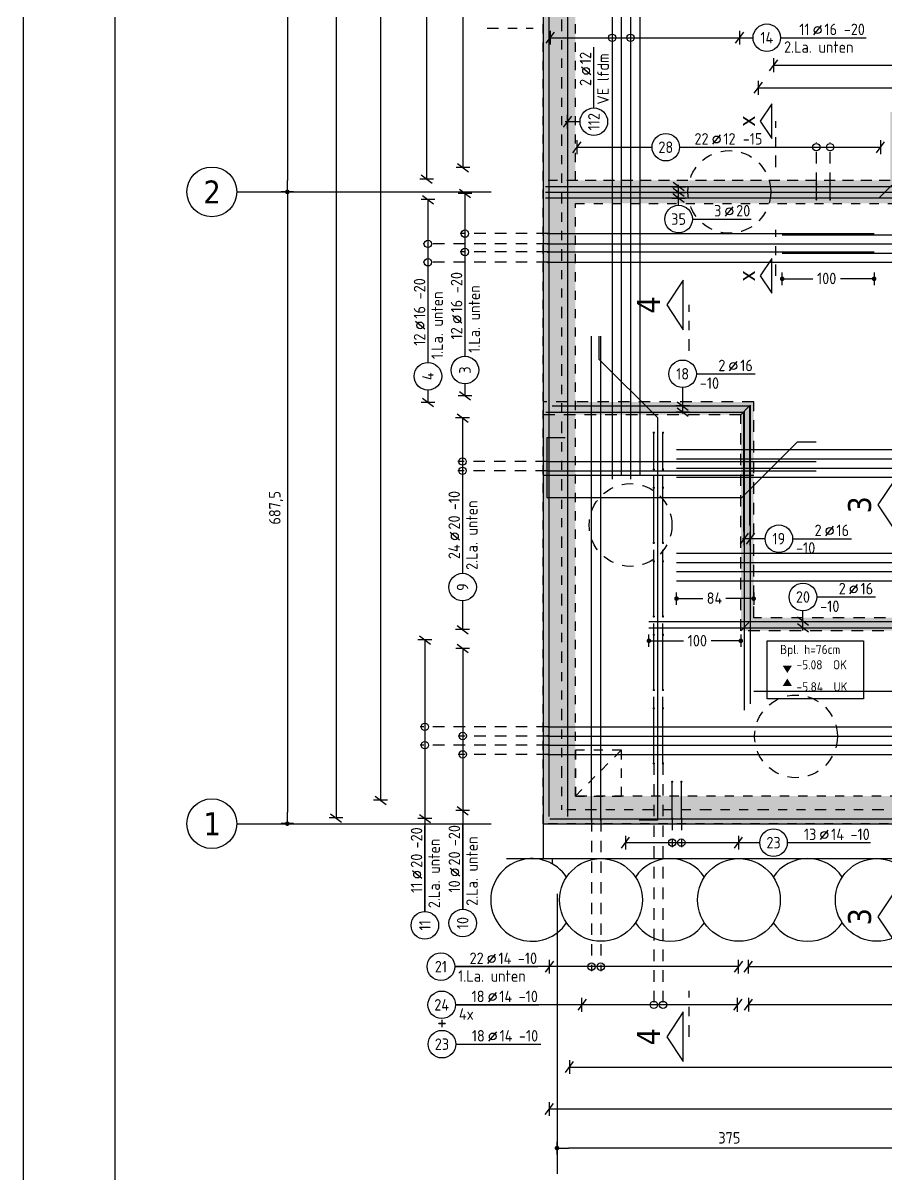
# Model space of a CAD drawing. Extents: x -59 to 99, y -34 to 56.
# Drawn here: x 0 to 9.39, y 16.12 to 28.64 of the extents above; entities that cross this region are included whole.
import ezdxf
from ezdxf.enums import TextEntityAlignment as Align

# ---------------------------------------------------------------- set-up
doc = ezdxf.new("R2010")
doc.units = 0
doc.header["$LTSCALE"] = 0.5
for name, pattern in [('AUSGEZOGEN', [1000.01, 1000, 0.01]), ('DASHDOTSMALL', [1.05, 0.5, -0.25, 0.05, -0.25]), ('DIVIDE2', [0.625, 0.25, -0.125, 0, -0.125, 0, -0.125]), ('DOT', [0.175, 0.05, -0.125]), ('HIDDEN2', [0.187, 0.125, -0.062]), ('PUNKT', [0.175, 0.05, -0.125]), ('STRICHPUNKT2', [0.55, 0.25, -0.125, 0.05, -0.125]), ('VERDECKT', [0.375, 0.25, -0.125])]:
    doc.linetypes.add(name, pattern=pattern)
for name, color, linetype in [('ACHSEN', 7, 'Continuous'), ('AFB', 7, 'Continuous'), ('BETON', 7, 'Continuous'), ('DRUEBER', 7, 'Continuous'), ('grau_dunkel', 7, 'Continuous'), ('grau_hell', 7, 'Continuous'), ('Gründungspfähle', 7, 'Continuous'), ('koten', 7, 'Continuous'), ('MASSE', 7, 'Continuous'), ('OBJEKT', 7, 'Continuous'), ('RAHMEN', 7, 'Continuous'), ('RND', 7, 'Continuous'), ('SCHNITTE', 7, 'Continuous'), ('SCHRAFF', 7, 'Continuous'), ('SFP_Achsen', 7, 'Continuous'), ('TEXT', 7, 'Continuous'), ('Verbau', 7, 'Continuous'), ('VERDECKT', 7, 'Continuous'), ('Versprung oberseitig', 7, 'Continuous')]:
    doc.layers.add(name, color=color, linetype=linetype)
doc.layers.add('NOPLOT', color=7, linetype='Continuous', plot=False)
doc.styles.add('helv', font='tahoma.ttf')
doc.styles.add('txt', font='isocp.shx')
doc.dimstyles.new('DOT_I', dxfattribs={"dimscale": 0.5, "dimtxt": 0.25, "dimasz": 0.25, "dimexe": 0.1, "dimexo": 0.3, "dimgap": 0.1, "dimtad": 1, "dimdec": 3, "dimzin": 3, "dimtxsty": 'txt', "dimblk": 'DOT', "dimblk1": 'DOT', "dimblk2": 'DOT', "dimsah": 1, "dimcen": 0.1, "dimse1": 1, "dimse2": 1, "dimazin": 0, "dimtfac": 1, "dimtdec": 4, "dimtix": 1, "dimtmove": 2, "dimatfit": 3, "dimfxl": 0, "dimtvp": 1, "dimtolj": 1, "dimtzin": 0, "dimarcsym": 0})

# ---------------------------------------------------------------- blocks, each defined once
blk = doc.blocks.new('okrd_o')
at = {"layer": 'koten', "color": 7, "linetype": 'Continuous'}
blk.add_solid([(-0.125, 0.202), (0.125, 0.202), (0, 0)], dxfattribs=at)
at = {"layer": 'koten', "style": 'txt'}
blk.add_attdef('OKRD', (0.25, 0.1), '', height=0.25, dxfattribs=at)
blk = doc.blocks.new('okrd_u')
at = {"layer": 'koten', "color": 7, "linetype": 'Continuous'}
blk.add_solid([(-0.125, -0.202), (0.125, -0.202), (0, 0)], dxfattribs=at)
at = {"layer": 'koten', "style": 'txt'}
blk.add_attdef('OKRD', (0.25, -0.35), '', height=0.25, dxfattribs=at)
blk = doc.blocks.new('lei_gre')
at = {"layer": 'RND', "color": 7, "linetype": 'Continuous'}
for p, q in [((-0.09, -0.12), (0.09, 0.12)), ((0, 0.15), (0, -0.15))]:
    blk.add_line(p, q, dxfattribs=at)
blk = doc.blocks.new('RND_LEI')
at = {"layer": 'RND', "color": 7, "linetype": 'Continuous'}
blk.add_line((1.022, 0.066), (1.19, 0.27), dxfattribs=at)
for centre, radius in [((0, 0), 0.3), ((1.106, 0.168), 0.075)]:
    blk.add_circle(centre, radius, dxfattribs=at)
at = {"layer": 'RND', "color": 7, "linetype": 'Continuous', "style": 'txt'}
blk.add_attdef('ANZ', text='', height=0.25, dxfattribs=at).set_placement((0.931, 0.057), align=Align.RIGHT)
for tag, p in [('DUM', (1.253, 0.057)), ('ABSTD', (1.674, 0.057)), ('POSTXT', (0.374, -0.327))]:
    blk.add_attdef(tag, p, '', height=0.25, dxfattribs=at)
blk.add_attdef('POSL', text='', height=0.25, dxfattribs=at).set_placement((0, 0), align=Align.MIDDLE)
blk = doc.blocks.new('DOT')
at = {"layer": 'MASSE', "color": 7, "linetype": 'Continuous'}
for p, q in [((0, 0), (-1, 0)), ((0, 0.54), (0, -0.54))]:
    blk.add_line(p, q, dxfattribs=at)
at = {"layer": 'MASSE', "color": 7, "linetype": 'Continuous', "const_width": 0.2}
blk.add_lwpolyline([(-0.1, 0, 1), (0.1, 0, 1)], format="xyb", close=True, dxfattribs=at)
blk = doc.blocks.new('*D14')
at = {"layer": 'Defpoints', "color": 0, "linetype": 'AUSGEZOGEN', "transparency": 16777216}
for p in [(7.11, 22.378), (7.11, 22.378), (7.95, 22.378)]:
    blk.add_point(p, dxfattribs=at)
at = {"layer": 'MASSE', "color": 0, "linetype": 'AUSGEZOGEN', "lineweight": -2, "transparency": 16777216}
for p, q in [((7.235, 22.378), (7.398, 22.378)), ((7.825, 22.378), (7.648, 22.378))]:
    blk.add_line(p, q, dxfattribs=at)
at = {"layer": 'MASSE', "color": 0, "linetype": 'AUSGEZOGEN', "lineweight": -2, "transparency": 16777216, "xscale": 0.125, "yscale": 0.125, "zscale": 0.125, "rotation": 180}
blk.add_blockref('DOT', (7.11, 22.378), dxfattribs=at)
at = {"layer": 'MASSE', "color": 0, "linetype": 'AUSGEZOGEN', "lineweight": -2, "transparency": 16777216, "xscale": 0.125, "yscale": 0.125, "zscale": 0.125}
blk.add_blockref('DOT', (7.95, 22.378), dxfattribs=at)
at = {"layer": 'MASSE', "color": 0, "linetype": 'AUSGEZOGEN', "transparency": 16777216, "insert": (7.523, 22.383), "char_height": 0.125, "attachment_point": 5, "style": 'txt'}
blk.add_mtext('\\A1;84', dxfattribs=at)
blk = doc.blocks.new('*D19')
at = {"layer": 'Defpoints', "color": 0, "linetype": 'AUSGEZOGEN', "transparency": 16777216}
for p in [(8.26, 25.858), (8.26, 25.858), (9.26, 25.858)]:
    blk.add_point(p, dxfattribs=at)
at = {"layer": 'MASSE', "color": 0, "linetype": 'AUSGEZOGEN', "lineweight": -2, "transparency": 16777216}
for p, q in [((8.385, 25.858), (8.593, 25.858)), ((9.135, 25.858), (8.894, 25.858))]:
    blk.add_line(p, q, dxfattribs=at)
at = {"layer": 'MASSE', "color": 0, "linetype": 'AUSGEZOGEN', "lineweight": -2, "transparency": 16777216, "xscale": 0.125, "yscale": 0.125, "zscale": 0.125, "rotation": 180}
blk.add_blockref('DOT', (8.26, 25.858), dxfattribs=at)
at = {"layer": 'MASSE', "color": 0, "linetype": 'AUSGEZOGEN', "lineweight": -2, "transparency": 16777216, "xscale": 0.125, "yscale": 0.125, "zscale": 0.125}
blk.add_blockref('DOT', (9.26, 25.858), dxfattribs=at)
at = {"layer": 'MASSE', "color": 0, "linetype": 'AUSGEZOGEN', "transparency": 16777216, "insert": (8.744, 25.862), "char_height": 0.125, "attachment_point": 5, "style": 'txt'}
blk.add_mtext('\\A1;100', dxfattribs=at)
blk = doc.blocks.new('*D25')
at = {"layer": 'Defpoints', "color": 0, "linetype": 'AUSGEZOGEN', "transparency": 16777216}
for p in [(6.81, 21.919), (6.81, 21.919), (7.81, 21.919)]:
    blk.add_point(p, dxfattribs=at)
at = {"layer": 'MASSE', "color": 0, "linetype": 'AUSGEZOGEN', "lineweight": -2, "transparency": 16777216}
for p, q in [((6.935, 21.919), (7.187, 21.919)), ((7.685, 21.919), (7.487, 21.919))]:
    blk.add_line(p, q, dxfattribs=at)
at = {"layer": 'MASSE', "color": 0, "linetype": 'AUSGEZOGEN', "lineweight": -2, "transparency": 16777216, "xscale": 0.125, "yscale": 0.125, "zscale": 0.125, "rotation": 180}
blk.add_blockref('DOT', (6.81, 21.919), dxfattribs=at)
at = {"layer": 'MASSE', "color": 0, "linetype": 'AUSGEZOGEN', "lineweight": -2, "transparency": 16777216, "xscale": 0.125, "yscale": 0.125, "zscale": 0.125}
blk.add_blockref('DOT', (7.81, 21.919), dxfattribs=at)
at = {"layer": 'MASSE', "color": 0, "linetype": 'AUSGEZOGEN', "transparency": 16777216, "insert": (7.337, 21.92), "char_height": 0.125, "attachment_point": 5, "style": 'txt'}
blk.add_mtext('\\A1;100', dxfattribs=at)
blk = doc.blocks.new('*D34')
at = {"layer": 'Defpoints', "color": 0, "linetype": 'AUSGEZOGEN', "transparency": 16777216}
for p in [(5.81, 16.398), (5.81, 16.398), (9.56, 16.398)]:
    blk.add_point(p, dxfattribs=at)
at = {"layer": 'MASSE', "color": 0, "linetype": 'AUSGEZOGEN', "lineweight": -2, "transparency": 16777216}
blk.add_line((9.435, 16.398), (5.935, 16.398), dxfattribs=at)
at = {"layer": 'MASSE', "color": 0, "linetype": 'AUSGEZOGEN', "lineweight": -2, "transparency": 16777216, "xscale": 0.125, "yscale": 0.125, "zscale": 0.125, "rotation": 180}
blk.add_blockref('DOT', (5.81, 16.398), dxfattribs=at)
at = {"layer": 'MASSE', "color": 0, "linetype": 'AUSGEZOGEN', "lineweight": -2, "transparency": 16777216, "xscale": 0.125, "yscale": 0.125, "zscale": 0.125}
blk.add_blockref('DOT', (9.56, 16.398), dxfattribs=at)
at = {"layer": 'MASSE', "color": 0, "linetype": 'AUSGEZOGEN', "transparency": 16777216, "insert": (7.685, 16.51), "char_height": 0.125, "attachment_point": 5, "style": 'txt'}
blk.add_mtext('\\A1;375', dxfattribs=at)
blk = doc.blocks.new('*D37')
at = {"layer": 'Defpoints', "color": 0, "linetype": 'AUSGEZOGEN', "transparency": 16777216}
for p in [(2.876, 33.054), (2.876, 26.804), (2.876, 26.804)]:
    blk.add_point(p, dxfattribs=at)
at = {"layer": 'MASSE', "color": 0, "linetype": 'AUSGEZOGEN', "lineweight": -2, "transparency": 16777216}
blk.add_line((2.876, 32.929), (2.876, 26.929), dxfattribs=at)
at = {"layer": 'MASSE', "color": 0, "linetype": 'AUSGEZOGEN', "lineweight": -2, "transparency": 16777216, "xscale": 0.125, "yscale": 0.125, "zscale": 0.125}
for p, rotation in [((2.876, 33.054), 90), ((2.876, 26.804), 270)]:
    blk.add_blockref('DOT', p, dxfattribs=dict(at, rotation=rotation))
at = {"layer": 'MASSE', "color": 0, "linetype": 'AUSGEZOGEN', "transparency": 16777216, "insert": (2.764, 29.929), "char_height": 0.125, "attachment_point": 5, "rotation": 90, "style": 'txt'}
blk.add_mtext('\\A1;625', dxfattribs=at)
blk = doc.blocks.new('*D38')
at = {"layer": 'Defpoints', "color": 0, "linetype": 'AUSGEZOGEN', "transparency": 16777216}
for p in [(2.876, 26.804), (2.876, 19.929), (2.876, 19.929)]:
    blk.add_point(p, dxfattribs=at)
at = {"layer": 'MASSE', "color": 0, "linetype": 'AUSGEZOGEN', "lineweight": -2, "transparency": 16777216}
blk.add_line((2.876, 26.679), (2.876, 20.054), dxfattribs=at)
at = {"layer": 'MASSE', "color": 0, "linetype": 'AUSGEZOGEN', "lineweight": -2, "transparency": 16777216, "xscale": 0.125, "yscale": 0.125, "zscale": 0.125}
for p, rotation in [((2.876, 26.804), 90), ((2.876, 19.929), 270)]:
    blk.add_blockref('DOT', p, dxfattribs=dict(at, rotation=rotation))
at = {"layer": 'MASSE', "color": 0, "linetype": 'AUSGEZOGEN', "transparency": 16777216, "insert": (2.754, 23.366), "char_height": 0.125, "attachment_point": 5, "rotation": 90, "style": 'txt'}
blk.add_mtext('\\A1;687,5', dxfattribs=at)
blk = doc.blocks.new('SCHN-1')
at = {"layer": 'SCHNITTE', "color": 5, "linetype": 'Continuous'}
blk.add_lwpolyline([(0.54, 0.125), (0, 0.485), (-0.54, 0.125)], close=True, dxfattribs=at)
at = {"layer": 'SCHNITTE', "color": 6, "linetype": 'Continuous', "style": 'helv'}
blk.add_attdef('SCHN-1', text='', height=0.5, dxfattribs=at).set_placement((0, 0.635), align=Align.CENTER)
blk = doc.blocks.new('SCHN-2')
at = {"layer": 'SCHNITTE', "color": 6, "linetype": 'Continuous'}
blk.add_lwpolyline([(0.378, 0.088), (0, 0.34), (-0.378, 0.088)], close=True, dxfattribs=at)
at = {"layer": 'SCHNITTE', "color": 1, "linetype": 'DASHDOTSMALL', "style": 'helv'}
blk.add_attdef('SCHN-2', text='', height=0.35, dxfattribs=at).set_placement((0, 0.45), align=Align.CENTER)
blk = doc.blocks.new('A0-19-5')
at = {"layer": 'RAHMEN'}
blk.add_line((0, 89.1), (0, 0), dxfattribs=at)
at = {"layer": 'RAHMEN', "color": 5}
blk.add_line((2, 88.6), (2, 0.5), dxfattribs=at)

msp = doc.modelspace()

# ---------------------------------------------------------------- hatches: boundary and pattern name
at = {"layer": 'grau_hell'}
h = msp.add_hatch(color=9, dxfattribs=at)
h.paths.add_polyline_path([(19.53512, 22.78883), (19.93512, 23.18883), (19.93512, 30.57883), (19.53512, 30.17883)])
h.paths.add_polyline_path([(19.23512, 30.17883), (19.53512, 30.17883), (19.93512, 30.57883), (18.83512, 30.57883)])
h.paths.add_polyline_path([(19.23512, 30.17883), (18.83512, 30.57883), (18.83512, 22.16883), (18.97512, 22.02883), (19.23512, 22.28883)])
h.paths.add_polyline_path([(7.95012, 22.16883), (7.81012, 22.02883), (18.97512, 22.02883), (18.83512, 22.16883)])
h.paths.add_polyline_path([(7.81012, 22.02883), (7.95012, 22.16883), (7.95012, 24.51883), (7.81012, 24.37883)])
h.paths.add_polyline_path([(5.66012, 24.51883), (5.66012, 24.37883), (7.81012, 24.37883), (7.95012, 24.51883)])
h.paths.add_polyline_path([(20.6151, 22.02883), (20.6151, 22.28883), (19.23512, 22.28883), (18.97512, 22.02883)])
h.paths.add_polyline_path([(20.6151, 22.78883), (20.6151, 23.18883), (19.93512, 23.18883), (19.53512, 22.78883)])
at = {"layer": 'SCHRAFF', "linetype": 'AUSGEZOGEN'}
h = msp.add_hatch(dxfattribs=at)
h.set_pattern_fill('DOTS', scale=0.05, double=1)
h.set_pattern_definition([(0, (-0.63519, 3.144444), (0.0396875, 0.079375), [0, -0.079375])])
h.paths.add_polyline_path([(9.68512, 41.85383), (9.43512, 41.85383), (9.43512, 41.17883), (6.01012, 41.17883), (6.01012, 42.57883), (5.71012, 42.57883), (5.71012, 34.10383), (5.66012, 34.10383), (5.66012, 19.92883), (20.6151, 19.92883), (20.6151, 20.22883), (18.43512, 20.22883), (18.43512, 26.67883), (18.67012, 26.67883), (18.67012, 26.92883), (18.05012, 26.92883), (18.05012, 26.67883), (18.18512, 26.67883), (18.18512, 20.22883), (12.18512, 20.22883), (12.18512, 26.67883), (16.04012, 26.67883), (16.04012, 26.92883), (11.81512, 26.92883), (11.81512, 26.67883), (11.93512, 26.67883), (11.93512, 20.22883), (6.01012, 20.22883), (6.01012, 26.67883), (9.80512, 26.67883), (9.80512, 26.92883), (9.68512, 26.92883), (9.68512, 27.67383), (9.43512, 27.67383), (9.43512, 26.92883), (6.01012, 26.92883), (6.01012, 30.75383), (9.43512, 30.75383), (9.43512, 29.68383), (9.68512, 29.68383), (9.68512, 32.51883), (9.43512, 32.51883), (9.43512, 31.00383), (6.01012, 31.00383), (6.01012, 33.85383), (9.43512, 33.85383), (9.43512, 33.65383), (9.68512, 33.65383), (9.68512, 34.25383), (9.43512, 34.25383), (9.43512, 34.10383), (6.01012, 34.10383), (6.01012, 40.87883), (9.43512, 40.87883), (9.43512, 35.75383), (9.68512, 35.75383)])

# ---------------------------------------------------------------- linework, layer by layer
at = {"layer": 'ACHSEN', "color": 140, "linetype": 'AUSGEZOGEN'}
for p, q in [((2.32451, 26.80383), (5.09296, 26.80383)), ((2.32451, 19.92883), (5.09296, 19.92883)), ((5.81012, 19.16626), (5.81012, 16.11673))]:
    msp.add_line(p, q, dxfattribs=at)
at = {"layer": 'AFB', "color": 1, "linetype": 'DIVIDE2'}
for p in [(5.86012, 41.17883), (20.6151, 20.07883)]:
    msp.add_line(p, (5.86012, 20.07883), dxfattribs=at)
at = {"layer": 'BETON', "color": 6, "linetype": 'AUSGEZOGEN'}
for p, q in [((5.66012, 34.10383), (5.66012, 19.92883)), ((5.66012, 19.92883), (20.6151, 19.92883))]:
    msp.add_line(p, q, dxfattribs=at)
at = {"layer": 'DRUEBER', "color": 7, "linetype": 'PUNKT', "lineweight": -2}
for p, q in [((6.01012, 26.92883), (6.01012, 30.75383)), ((9.43512, 26.92883), (6.01012, 26.92883)), ((6.01012, 20.22883), (6.01012, 26.67883)), ((6.01012, 26.67883), (9.80512, 26.67883)), ((11.93512, 20.22883), (6.01012, 20.22883))]:
    msp.add_line(p, q, dxfattribs=at)
msp.add_lwpolyline([(20.6151, 19.92883), (5.66012, 19.92883), (5.66012, 34.10383), (5.71012, 34.10383), (5.71012, 42.57883)], dxfattribs=at)
at = {"layer": 'grau_dunkel', "color": 171, "linetype": 'DOT'}
msp.add_line((6.01012, 20.22883), (6.51012, 20.72883), dxfattribs=at)
at = {"layer": 'Gründungspfähle', "color": 171, "linetype": 'VERDECKT'}
for centre in [(7.68512, 26.80383), (6.61012, 23.17883), (8.41012, 20.87883)]:
    msp.add_circle(centre, 0.45, dxfattribs=at)
at = {"layer": 'NOPLOT', "color": 191, "linetype": 'Continuous'}
for p, q in [((7.95012, 23.71883), (5.66012, 23.71883)), ((18.83512, 21.36883), (7.95012, 21.36883))]:
    msp.add_line(p, q, dxfattribs=at)
for points in [[(6.26673, 25.23424), (6.26673, 24.98424), (6.90312, 24.34784), (6.90312, 19.96784), (6.70312, 19.96784)], [(5.90012, 24.12755), (5.70012, 24.12755), (5.70012, 23.47755), (7.82012, 23.47755), (8.42824, 24.08566), (8.62824, 24.08566)]]:
    msp.add_lwpolyline(points, dxfattribs=at)
at = {"layer": 'OBJEKT', "color": 7, "linetype": 'AUSGEZOGEN'}
for p, q in [((5.66012, 19.92883), (5.66012, 19.54883)), ((5.66012, 19.54883), (20.6151, 19.54883))]:
    msp.add_line(p, q, dxfattribs=at)
at = {"layer": 'OBJEKT', "color": 1, "linetype": 'AUSGEZOGEN'}
msp.add_lwpolyline([(8.09646, 21.91872), (9.14592, 21.91872), (9.14592, 21.28561), (8.09646, 21.28561)], close=True, dxfattribs=at)
at = {"layer": 'OBJEKT', "color": 7, "linetype": 'DOT'}
msp.add_lwpolyline([(6.51012, 20.72883), (6.01012, 20.72883), (6.01012, 20.22883), (6.51012, 20.22883)], close=True, dxfattribs=at)
at = {"layer": 'RND', "color": 7, "linetype": 'AUSGEZOGEN'}
for p, q in [((4.39134, 33.89576), (4.39134, 26.94374)), ((4.78603, 33.79559), (4.78603, 27.06823)), ((3.88989, 29.89777), (3.88989, 20.18287)), ((3.40616, 29.6145), (3.40616, 19.9906)), ((5.73696, 28.48125), (7.79644, 28.48125)), ((7.79644, 28.48125), (7.94271, 28.48125)), ((8.24271, 28.48125), (9.17396, 28.48125)), ((6.21063, 27.71767), (6.21063, 28.37767)), ((8.1671, 28.18228), (10.34478, 28.18228)), ((8.00003, 27.93686), (10.67277, 27.93686)), ((6.02614, 27.29006), (6.84349, 27.29006)), ((7.14349, 27.29006), (9.32936, 27.29006)), ((4.40525, 26.72047), (4.40525, 24.94741)), ((4.80791, 26.78719), (4.80791, 25.01504)), ((7.28271, 26.50781), (7.92271, 26.50781)), ((7.32645, 24.82415), (7.96645, 24.82415)), ((4.80791, 24.71504), (4.80791, 24.58564)), ((4.40525, 24.64741), (4.40525, 24.513)), ((4.78217, 24.34473), (4.78217, 22.65315)), ((8.37355, 23.02959), (9.01355, 23.02959)), ((4.78217, 22.35315), (4.78217, 22.04077)), ((8.63589, 22.39576), (9.27589, 22.39576)), ((4.37223, 21.92877), (4.37223, 19.98505)), ((4.78409, 21.83619), (4.78409, 20.0716)), ((4.78409, 20.0716), (4.78409, 18.99701)), ((4.37223, 19.98505), (4.37223, 18.9723)), ((4.78409, 18.99701), (4.78409, 19.92826)), ((4.37223, 18.9723), (4.37223, 19.90355)), ((6.55546, 19.72225), (7.78438, 19.72225)), ((7.78438, 19.72225), (8.01587, 19.72225)), ((8.31587, 19.72225), (9.22212, 19.72225)), ((5.72683, 18.37277), (4.69675, 18.37277)), ((4.69675, 18.37277), (5.603, 18.37277)), ((7.78363, 18.37277), (5.72683, 18.37277)), ((7.89071, 18.37311), (11.37483, 18.37311)), ((6.08149, 17.95786), (4.70566, 17.95786)), ((4.70566, 17.95786), (5.61191, 17.95786)), ((7.77496, 17.95786), (6.08149, 17.95786)), ((7.89366, 17.95925), (10.01298, 17.95925)), ((4.70844, 17.52933), (5.63249, 17.52933)), ((5.94606, 17.27977), (16.5306, 17.27977)), ((5.72585, 16.82472), (16.75373, 16.82472))]:
    msp.add_line(p, q, dxfattribs=at)
at = {"layer": 'RND', "color": 102, "linetype": 'AUSGEZOGEN'}
for p, q in [((6.06063, 27.56767), (5.89775, 27.56767)), ((7.13271, 26.65781), (7.13271, 26.88066)), ((7.17645, 24.67415), (7.17645, 24.39411)), ((8.07355, 23.02959), (7.82913, 23.02959)), ((8.48589, 22.03026), (8.48589, 22.24576))]:
    msp.add_line(p, q, dxfattribs=at)
at = {"layer": 'RND', "color": 102, "linetype": 'VERDECKT'}
for p, q in [((8.63181, 26.88884), (8.63181, 27.34006)), ((8.78181, 26.88884), (8.78181, 27.34006)), ((5.71012, 26.3498), (4.75791, 26.3498)), ((5.71012, 26.23754), (4.35525, 26.23754)), ((5.71012, 26.1498), (4.75791, 26.1498)), ((5.71012, 26.03754), (4.35525, 26.03754)), ((5.70012, 23.86919), (4.73217, 23.86919)), ((5.70012, 23.76919), (4.73217, 23.76919)), ((6.86283, 23.58383), (6.86283, 23.78383)), ((6.96283, 23.58383), (6.96283, 23.78383)), ((6.86283, 22.78383), (6.86283, 22.98383)), ((6.96283, 22.78383), (6.96283, 22.98383)), ((6.86283, 21.98383), (6.86283, 22.18383)), ((6.96283, 21.98383), (6.96283, 22.18383)), ((6.86283, 21.18383), (6.86283, 21.38383)), ((6.96283, 21.18383), (6.96283, 21.38383)), ((5.71012, 20.98284), (4.32223, 20.98284)), ((5.71012, 20.88284), (4.73409, 20.88284)), ((5.71012, 20.78284), (4.32223, 20.78284)), ((5.71012, 20.68284), (4.73409, 20.68284)), ((6.86283, 20.58383), (6.86283, 17.90786)), ((6.96283, 20.58383), (6.96283, 17.90786)), ((6.18568, 19.96784), (6.18568, 18.32277)), ((6.28568, 19.96784), (6.28568, 18.32277)), ((7.06283, 19.98383), (7.06283, 19.67225)), ((7.16283, 19.98383), (7.16283, 19.67225))]:
    msp.add_line(p, q, dxfattribs=at)
at = {"layer": 'RND', "color": 1, "linetype": 'AUSGEZOGEN'}
for points in [[(6.50979, 35.71883), (6.50979, 23.71883)], [(6.70979, 35.71883), (6.70979, 23.71883)], [(5.72232, 34.06762), (5.72232, 20.00669)], [(5.92236, 34.06762), (5.92236, 20.00669)], [(6.40979, 30.07883), (6.40979, 23.67883)], [(6.60979, 30.07883), (6.60979, 23.67883)], [(11.43297, 26.86065), (5.68297, 26.86065)], [(8.63181, 26.71883), (8.63181, 26.88884)], [(8.78181, 26.71883), (8.78181, 26.88884)], [(9.45468, 26.8782), (9.31326, 26.73678)], [(11.43297, 26.79727), (5.68297, 26.79727)], [(11.43297, 26.73389), (5.68297, 26.73389)], [(5.71012, 26.3498), (9.26012, 26.3498)], [(8.26012, 26.33754), (19.46012, 26.33754)], [(5.71012, 26.23754), (11.76012, 26.23754)], [(5.71012, 26.1498), (9.26012, 26.1498)], [(8.26012, 26.13754), (19.46012, 26.13754)], [(5.71012, 26.03754), (11.76012, 26.03754)], [(6.18568, 19.96784), (6.18568, 24.34784), (6.18568, 24.98424), (6.18568, 25.23424)], [(6.28568, 19.96784), (6.28568, 24.34784), (6.28568, 24.98424), (6.28568, 25.23424)], [(5.75604, 24.47475), (7.90604, 24.47475), (7.90604, 23.17475)], [(7.91257, 24.48128), (7.91257, 21.23128)], [(5.6891, 24.40781), (7.8391, 24.40781), (7.8391, 23.10781)], [(7.84634, 24.41505), (7.84634, 21.16505)], [(6.86283, 23.78383), (6.86283, 24.18383)], [(6.96283, 23.78383), (6.96283, 24.18383)], [(7.11012, 23.99887), (19.46012, 23.99887)], [(5.70012, 23.86919), (7.82012, 23.86919), (8.42824, 23.86919), (8.62824, 23.86919)], [(7.11012, 23.89887), (11.76012, 23.89887)], [(7.11012, 23.79887), (19.46012, 23.79887)], [(5.70012, 23.76919), (7.82012, 23.76919), (8.42824, 23.76919), (8.62824, 23.76919)], [(7.11012, 23.69887), (11.76012, 23.69887)], [(6.86283, 22.98383), (6.86283, 23.58383)], [(6.96283, 22.98383), (6.96283, 23.58383)], [(7.11012, 22.87209), (19.46012, 22.87209)], [(6.86283, 22.18383), (6.86283, 22.78383)], [(6.96283, 22.18383), (6.96283, 22.78383)], [(7.11012, 22.77209), (11.76012, 22.77209)], [(7.11012, 22.67209), (19.46012, 22.67209)], [(7.11012, 22.57209), (11.76012, 22.57209)], [(6.81012, 22.12971), (19.81012, 22.12971)], [(6.81012, 22.05895), (19.81012, 22.05895)], [(6.86283, 21.38383), (6.86283, 21.98383)], [(6.96283, 21.38383), (6.96283, 21.98383)], [(6.86283, 20.58383), (6.86283, 21.18383)], [(6.96283, 20.58383), (6.96283, 21.18383)], [(5.71012, 20.98284), (14.26012, 20.98284)], [(5.71012, 20.88284), (11.21012, 20.88284)], [(5.71012, 20.78284), (14.26012, 20.78284)], [(5.71012, 20.68284), (11.21012, 20.68284)], [(7.06283, 19.98383), (7.06283, 20.38383)], [(7.16283, 19.98383), (7.16283, 20.38383)], [(5.73243, 19.98287), (12.73243, 19.98287)]]:
    msp.add_lwpolyline(points, dxfattribs=at)
at = {"layer": 'RND', "color": 7, "linetype": 'AUSGEZOGEN'}
for points, const_width in [([(8.63181, 26.88384, 1), (8.63181, 26.89384, 1)], 0.01), ([(8.78181, 26.88384, 1), (8.78181, 26.89384, 1)], 0.01), ([(8.63181, 26.71383, 1), (8.63181, 26.72383, 1)], 0.01), ([(8.78181, 26.71383, 1), (8.78181, 26.72383, 1)], 0.01), ([(5.70512, 26.3498, 1), (5.71512, 26.3498, 1)], 0.01), ([(5.70512, 26.23754, 1), (5.71512, 26.23754, 1)], 0.01), ([(5.70512, 26.1498, 1), (5.71512, 26.1498, 1)], 0.01), ([(5.70512, 26.03754, 1), (5.71512, 26.03754, 1)], 0.01), ([(6.85658, 24.18383, 1), (6.86908, 24.18383, 1)], 0.0125), ([(6.95658, 24.18383, 1), (6.96908, 24.18383, 1)], 0.0125), ([(5.69512, 23.86919, 1), (5.70512, 23.86919, 1)], 0.01), ([(5.69512, 23.76919, 1), (5.70512, 23.76919, 1)], 0.01), ([(6.85658, 23.78383, 1), (6.86908, 23.78383, 1)], 0.0125), ([(6.95658, 23.78383, 1), (6.96908, 23.78383, 1)], 0.0125), ([(6.85658, 23.58383, 1), (6.86908, 23.58383, 1)], 0.0125), ([(6.95658, 23.58383, 1), (6.96908, 23.58383, 1)], 0.0125), ([(6.85658, 22.98383, 1), (6.86908, 22.98383, 1)], 0.0125), ([(6.95658, 22.98383, 1), (6.96908, 22.98383, 1)], 0.0125), ([(6.85658, 22.78383, 1), (6.86908, 22.78383, 1)], 0.0125), ([(6.95658, 22.78383, 1), (6.96908, 22.78383, 1)], 0.0125), ([(6.85658, 22.18383, 1), (6.86908, 22.18383, 1)], 0.0125), ([(6.95658, 22.18383, 1), (6.96908, 22.18383, 1)], 0.0125), ([(6.85658, 21.98383, 1), (6.86908, 21.98383, 1)], 0.0125), ([(6.95658, 21.98383, 1), (6.96908, 21.98383, 1)], 0.0125), ([(6.85658, 21.38383, 1), (6.86908, 21.38383, 1)], 0.0125), ([(6.95658, 21.38383, 1), (6.96908, 21.38383, 1)], 0.0125), ([(6.85658, 21.18383, 1), (6.86908, 21.18383, 1)], 0.0125), ([(6.95658, 21.18383, 1), (6.96908, 21.18383, 1)], 0.0125), ([(5.70512, 20.98284, 1), (5.71512, 20.98284, 1)], 0.01), ([(5.70512, 20.88284, 1), (5.71512, 20.88284, 1)], 0.01), ([(5.70512, 20.78284, 1), (5.71512, 20.78284, 1)], 0.01), ([(5.70512, 20.68284, 1), (5.71512, 20.68284, 1)], 0.01), ([(6.85658, 20.58383, 1), (6.86908, 20.58383, 1)], 0.0125), ([(6.95658, 20.58383, 1), (6.96908, 20.58383, 1)], 0.0125), ([(7.05658, 20.38383, 1), (7.06908, 20.38383, 1)], 0.0125), ([(7.15658, 20.38383, 1), (7.16908, 20.38383, 1)], 0.0125), ([(6.18068, 19.96784, 1), (6.19068, 19.96784, 1)], 0.01), ([(6.28068, 19.96784, 1), (6.29068, 19.96784, 1)], 0.01), ([(7.05658, 19.98383, 1), (7.06908, 19.98383, 1)], 0.0125), ([(7.15658, 19.98383, 1), (7.16908, 19.98383, 1)], 0.0125)]:
    msp.add_lwpolyline(points, format="xyb", close=True, dxfattribs=dict(at, const_width=const_width))
for centre in [(6.40979, 28.48125), (6.60979, 28.48125), (8.63181, 27.29006), (8.78181, 27.29006), (4.80791, 26.3498), (4.40525, 26.23754), (4.80791, 26.1498), (4.40525, 26.03754), (4.78217, 23.86919), (4.78217, 23.76919), (4.37223, 20.98284), (4.78409, 20.88284), (4.37223, 20.78284), (4.78409, 20.68284), (7.06283, 19.72225), (7.16283, 19.72225), (6.18568, 18.37277), (6.28568, 18.37277), (6.86283, 17.95786), (6.96283, 17.95786)]:
    msp.add_circle(centre, 0.04, dxfattribs=at)
at = {"layer": 'SCHNITTE', "color": 5, "linetype": 'STRICHPUNKT2'}
for p, q in [((5.05002, 28.58556), (5.55002, 28.58556)), ((7.24646, 25.07443), (7.24646, 25.57443)), ((7.24646, 17.61086), (7.24646, 18.11086))]:
    msp.add_line(p, q, dxfattribs=at)
at = {"layer": 'SCHNITTE', "color": 6, "linetype": 'STRICHPUNKT2'}
for p, q in [((8.19089, 27.07433), (8.19089, 27.57433)), ((8.19089, 25.88948), (8.19089, 26.38948))]:
    msp.add_line(p, q, dxfattribs=at)
at = {"layer": 'SFP_Achsen', "color": 7, "linetype": 'AUSGEZOGEN'}
for centre in [(2.05403, 26.80383), (2.05403, 19.92883)]:
    msp.add_circle(centre, 0.27048, dxfattribs=at)
at = {"layer": 'Verbau', "color": 171, "linetype": 'AUSGEZOGEN'}
for p, q in [((5.26012, 19.54883), (5.66012, 19.54883)), ((5.76012, 19.49048), (5.76012, 19.54883))]:
    msp.add_line(p, q, dxfattribs=at)
at = {"layer": 'Verbau', "color": 171}
for centre in [(6.28851, 19.09883), (7.78851, 19.09883), (9.28851, 19.09883)]:
    msp.add_circle(centre, 0.45, dxfattribs=at)
for centre, start, end in [((5.53851, 19.09883), 33.55731, 326.44269), ((7.03851, 19.09883), 33.55731, 146.44269), ((8.53851, 19.09883), 33.55731, 146.44269), ((7.03851, 19.09883), 213.55731, 326.44269), ((8.53851, 19.09883), 213.55731, 326.44269)]:
    msp.add_arc(centre, 0.45, start, end, dxfattribs=at)
at = {"layer": 'VERDECKT', "color": 7, "linetype": 'VERDECKT'}
for p, q in [((7.95012, 24.51883), (5.66012, 24.51883)), ((7.81012, 24.37883), (7.95012, 24.51883)), ((7.95012, 22.16883), (7.95012, 24.51883)), ((7.81012, 24.37883), (5.66012, 24.37883)), ((7.81012, 22.02883), (7.81012, 24.37883)), ((7.81012, 22.02883), (7.95012, 22.16883)), ((18.83512, 22.16883), (7.95012, 22.16883)), ((20.6151, 22.02883), (7.81012, 22.02883))]:
    msp.add_line(p, q, dxfattribs=at)
at = {"layer": 'Versprung oberseitig', "color": 1, "linetype": 'HIDDEN2'}
msp.add_line((11.81512, 26.92883), (5.66012, 26.92883), dxfattribs=at)

# ---------------------------------------------------------------- block references
at = {"layer": 'koten', "color": 6, "linetype": 'AUSGEZOGEN', "xscale": 0.4, "yscale": 0.4, "zscale": 0.4}
for name, p, values in [('okrd_o', (8.31584, 21.56799), {'OKRD': '-5.08  OK'}), ('okrd_u', (8.31584, 21.50799), {'OKRD': '-5.84  UK'})]:
    msp.add_blockref(name, p, dxfattribs=at).add_auto_attribs(values)
at = {"layer": 'RAHMEN', "color": 1, "linetype": 'AUSGEZOGEN', "xscale": 0.5, "yscale": 0.5, "zscale": 0.5}
msp.add_blockref('A0-19-5', (0, 0), dxfattribs=at)
at = {"layer": 'RND', "color": 7, "linetype": 'AUSGEZOGEN', "xscale": 0.5, "yscale": 0.5, "zscale": 0.5}
for p, values in [((8.09271, 28.48125), {'POSL': '14', 'DUM': '16', 'ANZ': '11', 'ABSTD': '-20', 'POSTXT': '2.La. unten'}), ((6.99349, 27.29006), {'POSL': '28', 'DUM': '12', 'ANZ': '22', 'ABSTD': '-15'}), ((7.13271, 26.50781), {'POSL': '35', 'DUM': '20', 'ANZ': '3'}), ((7.17645, 24.82415), {'POSL': '18', 'DUM': '16', 'ANZ': '2', 'POSTXT': '-10'}), ((8.22355, 23.02959), {'POSL': '19', 'DUM': '16', 'ANZ': '2', 'POSTXT': '-10'}), ((8.48589, 22.39576), {'POSL': '20', 'DUM': '16', 'ANZ': '2', 'POSTXT': '-10'}), ((8.16587, 19.72225), {'POSL': '23', 'DUM': '14', 'ANZ': '13', 'ABSTD': '-10'}), ((4.54675, 18.37277), {'POSL': '21', 'DUM': '14', 'ANZ': '22', 'ABSTD': '-10', 'POSTXT': '1.La. unten'}), ((4.55566, 17.95786), {'POSL': '24', 'DUM': '14', 'ANZ': '18', 'ABSTD': '-10', 'POSTXT': '4x'}), ((4.55844, 17.52933), {'POSL': '23', 'DUM': '14', 'ANZ': '18', 'ABSTD': '-10'})]:
    msp.add_blockref('RND_LEI', p, dxfattribs=at).add_auto_attribs(values)
for p in [(5.73696, 28.48125), (7.79644, 28.48125), (8.1671, 28.18228), (8.00003, 27.93686), (6.02614, 27.29006), (9.32936, 27.29006), (6.55546, 19.72225), (7.78438, 19.72225), (7.89071, 18.37311), (7.89366, 17.95925), (5.94606, 17.27977), (5.72585, 16.82472)]:
    msp.add_blockref('lei_gre', p, dxfattribs=at)
at = {"layer": 'RND', "color": 7, "linetype": 'AUSGEZOGEN', "xscale": 0.5, "yscale": 0.5, "zscale": 0.5, "rotation": 90}
for p, values in [((6.21063, 27.56767), {'POSL': '112', 'DUM': '12', 'ANZ': '2', 'POSTXT': 'VE lfdm'}), ((4.40525, 24.79741), {'POSL': '4', 'DUM': '16', 'ANZ': '12', 'ABSTD': '-20', 'POSTXT': '1.La. unten'}), ((4.80791, 24.86504), {'POSL': '3', 'DUM': '16', 'ANZ': '12', 'ABSTD': '-20', 'POSTXT': '1.La. unten'}), ((4.78217, 22.50315), {'POSL': '9', 'DUM': '20', 'ANZ': '24', 'ABSTD': '-10', 'POSTXT': '2.La. unten'}), ((4.37223, 18.8223), {'POSL': '11', 'DUM': '20', 'ANZ': '11', 'ABSTD': '-20', 'POSTXT': '2.La. unten'}), ((4.78409, 18.84701), {'POSL': '10', 'DUM': '20', 'ANZ': '10', 'ABSTD': '-20', 'POSTXT': '2.La. unten'})]:
    msp.add_blockref('RND_LEI', p, dxfattribs=at).add_auto_attribs(values)
at = {"layer": 'RND', "color": 102, "linetype": 'AUSGEZOGEN', "xscale": 0.5, "yscale": 0.5, "zscale": 0.5}
for p, rotation in [((5.92236, 27.56767), 180), ((7.13271, 26.86065), 90), ((7.13271, 26.79727), 90), ((7.13271, 26.73389), 90), ((7.17645, 24.47475), 270), ((7.17645, 24.40781), 270), ((7.84634, 23.02959), 180), ((7.91257, 23.02959), 180), ((8.48589, 22.12971), 90), ((8.48589, 22.05895), 90)]:
    msp.add_blockref('lei_gre', p, dxfattribs=dict(at, rotation=rotation))
at = {"layer": 'RND', "color": 7, "linetype": 'AUSGEZOGEN', "xscale": 0.5, "yscale": 0.5, "zscale": 0.5}
for p, rotation in [((4.78603, 27.06823), 270), ((4.39134, 26.94374), 270), ((4.80791, 26.78719), 270), ((4.40525, 26.72047), 270), ((4.40525, 24.513), 270), ((4.80791, 24.58564), 270), ((4.78217, 24.34473), 270), ((4.78217, 22.04077), 270), ((4.37223, 21.92877), 270), ((4.78409, 21.83619), 270), ((3.88989, 20.18287), 270), ((4.78409, 20.0716), 270), ((3.40616, 19.9906), 270), ((4.37223, 19.98505), 270), ((5.72683, 18.37277), 180), ((7.78363, 18.37277), 180), ((6.08149, 17.95786), 180), ((7.77496, 17.95786), 180)]:
    msp.add_blockref('lei_gre', p, dxfattribs=dict(at, rotation=rotation))
at = {"layer": 'SCHNITTE', "color": 6, "linetype": 'STRICHPUNKT2', "xscale": 0.5, "yscale": 0.5, "zscale": 0.5, "rotation": 90}
for p in [(8.19089, 27.57433), (8.19089, 25.88948)]:
    msp.add_blockref('SCHN-2', p, dxfattribs=at).add_auto_attribs({'SCHN-2': 'x'})
at = {"layer": 'SCHNITTE', "color": 5, "linetype": 'STRICHPUNKT2', "xscale": 0.5, "yscale": 0.5, "zscale": 0.5, "rotation": 90}
for p, values in [((7.24646, 25.57443), {'SCHN-1': '4'}), ((9.54391, 23.39807), {'SCHN-1': '3'}), ((9.54391, 18.91623), {'SCHN-1': '3'}), ((7.24646, 17.61086), {'SCHN-1': '4'})]:
    msp.add_blockref('SCHN-1', p, dxfattribs=at).add_auto_attribs(values)

# ---------------------------------------------------------------- texts
at = {"layer": 'SFP_Achsen', "color": 6, "linetype": 'AUSGEZOGEN', "style": 'helv'}
for s, p in [('2', (1.96342, 26.67763)), ('1', (1.96342, 19.80263))]:
    msp.add_text(s, height=0.25, dxfattribs=at).set_placement(p)
at = {"layer": 'TEXT', "color": 1, "linetype": 'AUSGEZOGEN', "style": 'txt'}
for s, height, p in [('Bpl. h=76cm', 0.1, (8.23685, 21.77464)), ('+', 0.175, (4.50487, 17.68493))]:
    msp.add_text(s, height=height, dxfattribs=at).set_placement(p)

# ---------------------------------------------------------------- dimensions: what is measured, and where the dimension line sits
at = {"layer": 'MASSE', "color": 7, "linetype": 'AUSGEZOGEN'}
for base, p1, p2, override, picture, middle in [((2.87629, 26.80383), (2.87629, 33.05383), (2.87629, 26.80383), {"dimdec": 0, "dimlfac": 100}, '*D37', (2.76378, 29.92883)), ((2.87629, 19.92883), (2.87629, 26.80383), (2.87629, 19.92883), {"dimdec": 1, "dimlfac": 100}, '*D38', (2.75442, 23.36633))]:
    dim = msp.add_linear_dim(base=base, p1=p1, p2=p2, angle=90, dimstyle='DOT_I', override=override, dxfattribs=at)
    dim.commit()
    dim.dimension.update_dxf_attribs({"geometry": picture, "text_midpoint": middle})
for base, p1, p2, picture, middle in [((8.26012, 25.85771), (9.26012, 25.85771), (8.26012, 25.85771), '*D19', (8.74354, 25.86171)), ((7.11012, 22.37756), (7.95012, 22.37756), (7.11012, 22.37756), '*D14', (7.52317, 22.38325)), ((6.81012, 21.91857), (7.81012, 21.91857), (6.81012, 21.91857), '*D25', (7.33675, 21.9203))]:
    dim = msp.add_linear_dim(base=base, p1=p1, p2=p2, dimstyle='DOT_I', override={"dimdec": 0, "dimlfac": 100}, dxfattribs=at)
    dim.commit()
    dim.dimension.update_dxf_attribs({"geometry": picture, "text_midpoint": middle, "dimtype": 160})
dim = msp.add_linear_dim(base=(5.81012, 16.39797), p1=(9.56012, 16.39797), p2=(5.81012, 16.39797), dimstyle='DOT_I', override={"dimdec": 0, "dimlfac": 100}, dxfattribs=at)
dim.commit()
dim.dimension.update_dxf_attribs({"geometry": '*D34', "text_midpoint": (7.68512, 16.51047)})

doc.saveas('drawing.dxf')
